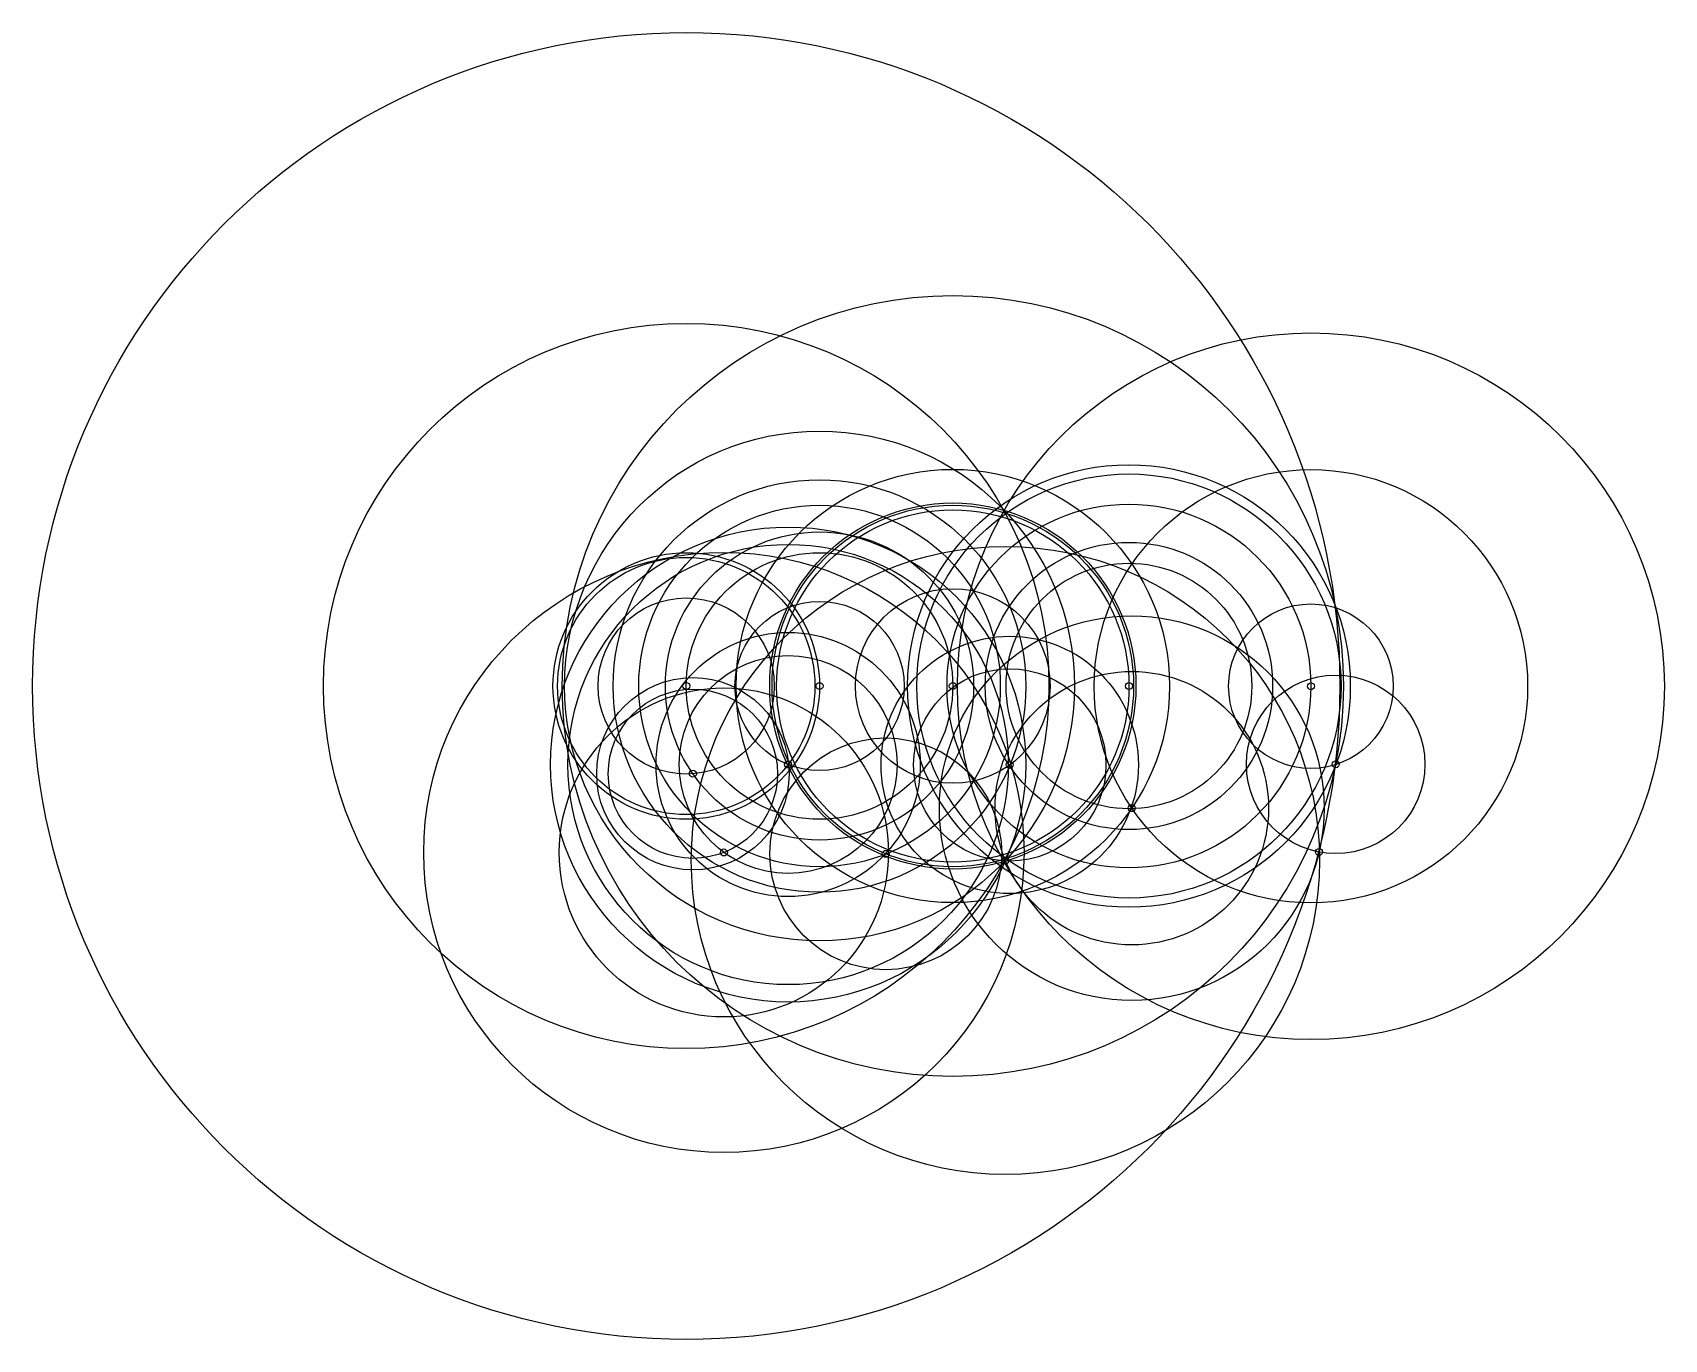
# Model space of a CAD drawing. Header units: millimetres. Extents: x -282 to 422, y -282 to 282.
import ezdxf

# ---------------------------------------------------------------- set-up
doc = ezdxf.new("R2010")
doc.units = ezdxf.units.MM
doc.layers.get('0').update_dxf_attribs({"linetype": 'CONTINUOUS'})

msp = doc.modelspace()

# ---------------------------------------------------------------- linework, layer by layer
for centre, radius in [((0, 0), 282), ((115, 0), 168.5), ((0, 0), 156.5), ((269.5, -0.09), 152.5), ((57.5, 0), 110), ((115, 0), 93.5), ((191, 0), 95.5), ((269.5, -0.09), 93.5), ((57.5, 0), 89), ((191, 0), 91.5), ((57.5, 0), 78), ((115, 0), 79), ((115, 0), 78), ((191, 0), 78.5), ((115, 0), 76), ((43.95, -33.89), 102.5), ((57.5, 0), 66.5), ((16.23, -71.85), 129.5), ((0, 0), 57.5), ((43.95, -33.89), 95), ((57.5, 0), 57.5), ((137.68, -75.31), 135.5), ((191, 0), 62), ((0, 0), 55.5), ((191, 0), 53), ((0, 0), 38), ((57.5, 0), 36.5), ((115, 0), 42), ((269.5, -0.09), 35.5), ((192.22, -52.72), 83), ((43.95, -33.89), 57), ((139.58, -34.06), 55.5), ((43.95, -33.89), 47), ((139.58, -34.06), 41.5), ((2.85, -37.89), 41.5), ((0, 0), 1.5), ((57.5, 0), 1.5), ((115, 0), 1.5), ((192.22, -52.72), 59), ((191, 0), 1.5), ((280.2, -33.8), 38.5), ((269.5, -0.09), 1.5), ((16.23, -71.85), 71), ((2.85, -37.89), 36.5), ((86.09, -72.44), 50), ((43.95, -33.89), 1.5), ((139.58, -34.06), 1.5), ((280.2, -33.8), 1.5), ((2.85, -37.89), 1.5), ((192.22, -52.72), 1.5), ((16.23, -71.85), 1.5), ((273.04, -71.63), 1.5), ((86.09, -72.44), 1.5), ((137.68, -75.31), 1.5)]:
    msp.add_circle(centre, radius)

doc.saveas('drawing.dxf')
